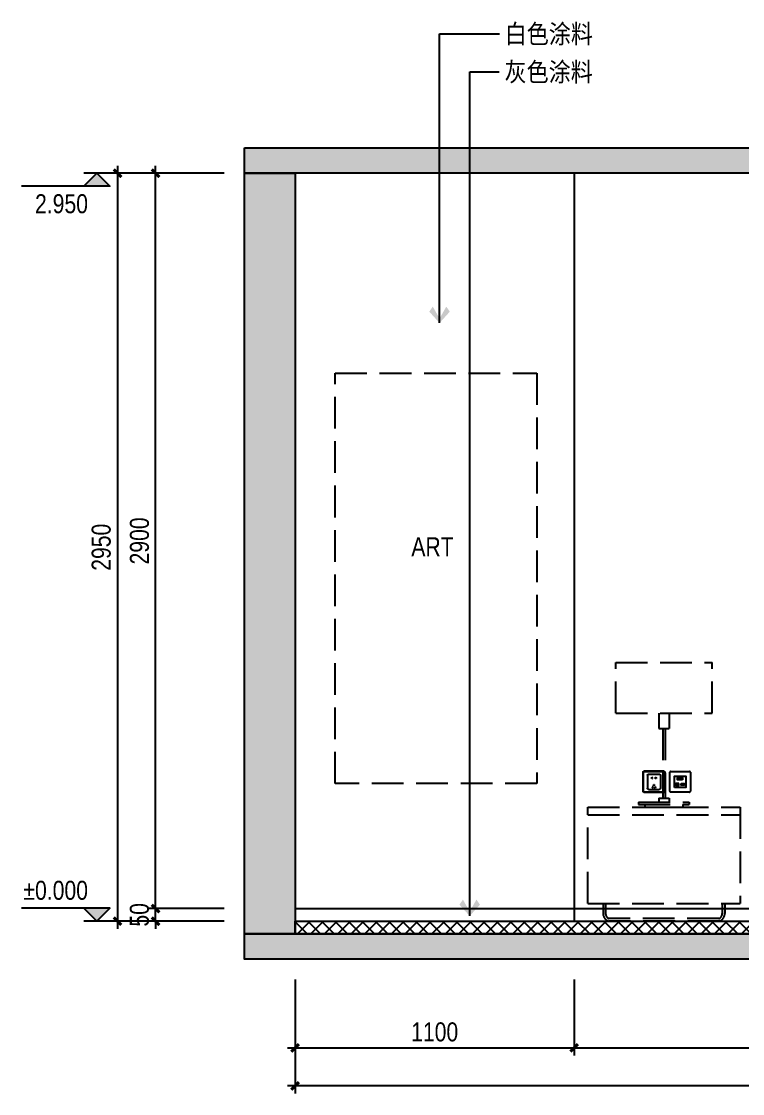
# Model space of a CAD drawing. Extents: x 468514 to 728049, y -74127 to 69080.
# Drawn here: x 500622 to 503464, y -71207 to -66977 of the extents above; entities that cross this region are included whole.
import ezdxf
from ezdxf.enums import TextEntityAlignment as Align

# ---------------------------------------------------------------- set-up
doc = ezdxf.new("R2010")
doc.units = 0
doc.header["$LTSCALE"] = 500
doc.header["$MEASUREMENT"] = 0
doc.linetypes.add('DASH', pattern=[0.35, 0.25, -0.1])
doc.layers.get('Defpoints').update_dxf_attribs({"color": 229})
for name, color, linetype in [('E 立面墙体', 245, 'Continuous'), ('E 立面家具、洁具', 153, 'Continuous'), ('E 立面材料类别线', 154, 'Continuous'), ('E 立面标注尺寸', 9, 'Continuous'), ('E 立面装饰完成线', 225, 'Continuous')]:
    doc.layers.add(name, color=color, linetype=linetype)
doc.styles.add('PDC DIM', font='PMingLiU-ExtB.ttf', dxfattribs={"width": 0.85})
doc.styles.add('Xref-标准套房C$0$黑体', font='simhei.ttf')
doc.dimstyles.new('PDC-A2', dxfattribs={"dimscale": 0, "dimtxt": 2.5, "dimasz": 1, "dimexe": 1, "dimexo": 1, "dimgap": 0.7, "dimtad": 1, "dimdec": 0, "dimtxsty": 'PDC DIM', "dimblk": 'ARCHTICK', "dimcen": 1, "dimdle": 1, "dimclrd": 8, "dimclre": 8, "dimclrt": 9, "dimadec": 0, "dimazin": 0, "dimtfac": 1, "dimtdec": 0, "dimtix": 1, "dimtmove": 2, "dimatfit": 3, "dimldrblk": 'PDC A2 T R', "dimfxl": 10, "dimfxlon": 1, "dimarcsym": 0})

# ---------------------------------------------------------------- blocks, each defined once
blk = doc.blocks.new('4545')
at = {"linetype": 'DASH', "lineweight": -2}
for p, q in [((506433, -71440.6), (506813, -71440.6)), ((506433, -71640.6), (506433, -71440.6)), ((506813, -71640.6), (506813, -71440.6)), ((506433, -71640.6), (506813, -71640.6)), ((506603, -71640.6), (506603, -71700.6)), ((506643, -71640.6), (506643, -71700.6)), ((506603, -71700.6), (506643, -71700.6)), ((506618, -71700.6), (506618, -71975.6)), ((506628, -71700.6), (506628, -71975.6)), ((506603, -71975.6), (506643, -71975.6)), ((506603, -71975.6), (506603, -71990.6)), ((506643, -71975.6), (506643, -71990.6)), ((506323, -72390.6), (506323, -72010.6)), ((506323, -72010.6), (506923, -72010.6)), ((506523, -71990.6), (506723, -71990.6)), ((506523, -71990.6), (506523, -72000.6)), ((506523, -72000.6), (506723, -72000.6)), ((506548, -72000.6), (506548, -72010.6)), ((506548, -72010.6), (506698, -72010.6)), ((506548, -72010.6), (506698, -72010.6)), ((506698, -72000.6), (506698, -72010.6)), ((506723, -71990.6), (506723, -72000.6)), ((506923, -72010.6), (506923, -72390.6)), ((506323, -72040.6), (506923, -72040.6)), ((506323, -72390.6), (506923, -72390.6)), ((506853, -72390.6), (506853, -72430.7)), ((506863, -72390.6), (506863, -72430.7)), ((506841.6, -72460.6), (506404.4, -72460.6)), ((506839.6, -72450.6), (506406.3, -72450.6))]:
    blk.add_line(p, q, dxfattribs=at)
at = {"linetype": 'DASH'}
for p, q in [((506383, -72390.6), (506383, -72430.7)), ((506393, -72390.6), (506393, -72430.7))]:
    blk.add_line(p, q, dxfattribs=at)
for radius, end in [(32.9, 249.5862), (22.9, 245.4679)]:
    blk.add_arc((506415.8, -72429.8), radius, 181.51, end, dxfattribs=at)
at = {"linetype": 'DASH', "lineweight": -2}
for radius, start in [(22.9, 294.5321), (32.9, 290.4138)]:
    blk.add_arc((506830.1, -72429.8), radius, start, 358.49, dxfattribs=at)
blk = doc.blocks.new('ffffaasd')
at = {"linetype": 'DASH', "lineweight": -2, "ltscale": 20}
for p, q in [((69855.2, 418079.7), (69855.2, 418028.7)), ((69901.2, 418084.7), (69860.2, 418084.7)), ((69906.2, 418079.7), (69906.2, 418028.7)), ((69901.2, 418023.7), (69860.2, 418023.7))]:
    blk.add_line(p, q, dxfattribs=at)
for points in [[(69843.2, 418011.7), (69918.2, 418011.7, 0.414214), (69923.2, 418016.7), (69923.2, 418091.7, 0.414214), (69918.2, 418096.7), (69843.2, 418096.7, 0.414214), (69838.2, 418091.7), (69838.2, 418016.7, 0.414214)], [(69843.2, 418013.7), (69918.2, 418013.7, 0.414214), (69921.2, 418016.7), (69921.2, 418091.7, 0.414214), (69918.2, 418094.7), (69843.2, 418094.7, 0.414214), (69840.2, 418091.7), (69840.2, 418016.7, 0.414214)]]:
    blk.add_lwpolyline(points, format="xyb", close=True, dxfattribs=at)
for points in [[(69873.7, 418066.6), (69875.7, 418066.6), (69875.7, 418071.6), (69873.7, 418071.6)], [(69887.7, 418066.6), (69885.7, 418066.6), (69885.7, 418071.6), (69887.7, 418071.6)]]:
    blk.add_lwpolyline(points, dxfattribs=at)
for points in [[(69875.8, 418028.1), (69877.7, 418028.6), (69876.2, 418034.4), (69874.2, 418033.9)], [(69879.7, 418037.6), (69881.7, 418037.6), (69881.7, 418043.6), (69879.7, 418043.6)], [(69885.6, 418028.1), (69883.7, 418028.6), (69885.2, 418034.4), (69887.2, 418033.9)]]:
    blk.add_lwpolyline(points, close=True, dxfattribs=at)
for centre, radius, start, end in [((69860.2, 418079.7), 5, 90, 180), ((69873.9, 418069.1), 2.51, 93.6471, 266.3529), ((69887.5, 418069.1), 2.51, 273.6471, 86.3529), ((69901.2, 418079.7), 5, 0, 90), ((69860.2, 418028.7), 5, 180, 270), ((69901.2, 418028.7), 5, 270, 0)]:
    blk.add_arc(centre, radius, start, end, dxfattribs=at)
blk = doc.blocks.new('d34')
at = {"linetype": 'ByBlock', "lineweight": -2}
blk.add_blockref('ffffaasd', (0, 0), dxfattribs=at)
blk = doc.blocks.new('132123')
at = {"linetype": 'DASH', "ltscale": 20}
blk.add_lwpolyline([(1214235.3, -281367.8), (1214160.3, -281367.8, -0.414214), (1214157.3, -281364.8), (1214157.3, -281289.8, -0.414214), (1214160.3, -281286.8), (1214235.3, -281286.8, -0.414214), (1214238.3, -281289.8), (1214238.3, -281364.8, -0.414214)], format="xyb", close=True, dxfattribs=at)
for points in [[(1214175.3, -281349.8), (1214175.3, -281304.8), (1214220.3, -281304.8), (1214220.3, -281349.8)], [(1214207.8, -281319.3), (1214187.8, -281319.3), (1214187.8, -281312.3), (1214207.8, -281312.3)], [(1214193.3, -281334.3), (1214181.3, -281334.3), (1214181.3, -281340.3), (1214193.3, -281340.3)], [(1214202.2, -281334.3), (1214214.2, -281334.3), (1214214.2, -281340.3), (1214202.2, -281340.3)]]:
    blk.add_lwpolyline(points, close=True)
blk = doc.blocks.new('_ArchTick')
at = {"color": 0, "linetype": 'ByBlock', "const_width": 0.4}
blk.add_lwpolyline([(-0.5, -0.5), (0.5, 0.5)], dxfattribs=at)
blk = doc.blocks.new('*D1919')
at = {"layer": 'Defpoints', "color": 0, "transparency": 16777216}
for p in [(501150.4, -70476.5), (501450.4, -70476.5), (501450.4, -70526.5)]:
    blk.add_point(p, dxfattribs=at)
at = {"layer": 'E 立面标注尺寸', "color": 8, "lineweight": -2, "transparency": 16777216}
for p, q in [((501150.4, -70476.5), (501150.4, -70446.5)), ((501420.4, -70476.5), (501120.4, -70476.5)), ((501150.4, -70526.5), (501150.4, -70476.5)), ((501420.4, -70526.5), (501120.4, -70526.5)), ((501150.4, -70526.5), (501150.4, -70556.5))]:
    blk.add_line(p, q, dxfattribs=at)
at = {"layer": 'E 立面标注尺寸', "color": 8, "lineweight": -2, "transparency": 16777216, "xscale": 30.00000447440561, "yscale": 30.00000447440561, "zscale": 30.00000447440561}
for p, rotation in [((501150.4, -70476.5), 270), ((501150.4, -70526.5), 90)]:
    blk.add_blockref('_ArchTick', p, dxfattribs=dict(at, rotation=rotation))
at = {"layer": 'E 立面标注尺寸', "color": 9, "transparency": 16777216, "insert": (501086.9, -70501.5), "char_height": 75, "attachment_point": 5, "rotation": 90, "style": 'PDC DIM'}
blk.add_mtext('50', dxfattribs=at)
blk = doc.blocks.new('PDC A2 T R')
at = {"color": 0, "linetype": 'ByBlock'}
blk.add_line((0, 0), (-2, 0), dxfattribs=at)
for points in [[(-2.15, 0.89), (-1.49, 1.35), (-0.6, 0), (0, 0)], [(-2.15, -0.89), (-1.49, -1.35), (-0.6, 0), (0, 0)]]:
    blk.add_solid(points, dxfattribs=at)
blk = doc.blocks.new('*D1917')
at = {"layer": 'Defpoints', "color": 0, "transparency": 16777216}
for p in [(501150.4, -67576.5), (501450.4, -67576.5), (501450.4, -70476.5)]:
    blk.add_point(p, dxfattribs=at)
at = {"layer": 'E 立面标注尺寸', "color": 8, "lineweight": -2, "transparency": 16777216}
for p, q in [((501420.4, -67576.5), (501120.4, -67576.5)), ((501150.4, -70506.5), (501150.4, -67546.5)), ((501420.4, -70476.5), (501120.4, -70476.5))]:
    blk.add_line(p, q, dxfattribs=at)
at = {"layer": 'E 立面标注尺寸', "color": 8, "lineweight": -2, "transparency": 16777216, "xscale": 30.00000447440561, "yscale": 30.00000447440561, "zscale": 30.00000447440561}
for p, rotation in [((501150.4, -67576.5), 90), ((501150.4, -70476.5), 270)]:
    blk.add_blockref('_ArchTick', p, dxfattribs=dict(at, rotation=rotation))
at = {"layer": 'E 立面标注尺寸', "color": 9, "transparency": 16777216, "insert": (501087.1, -69026.5), "char_height": 75, "attachment_point": 5, "rotation": 90, "style": 'PDC DIM'}
blk.add_mtext('2900', dxfattribs=at)
blk = doc.blocks.new('*D1918')
at = {"layer": 'Defpoints', "color": 0, "transparency": 16777216}
for p in [(501450.4, -67576.5), (501000.4, -70526.5), (501450.4, -70526.5)]:
    blk.add_point(p, dxfattribs=at)
at = {"layer": 'E 立面标注尺寸', "color": 8, "lineweight": -2, "transparency": 16777216}
for p, q in [((501300.4, -67576.5), (500970.4, -67576.5)), ((501000.4, -67546.5), (501000.4, -70556.5)), ((501300.4, -70526.5), (500970.4, -70526.5))]:
    blk.add_line(p, q, dxfattribs=at)
at = {"layer": 'E 立面标注尺寸', "color": 8, "lineweight": -2, "transparency": 16777216, "xscale": 30.00000447440561, "yscale": 30.00000447440561, "zscale": 30.00000447440561}
for p, rotation in [((501000.4, -67576.5), 90), ((501000.4, -70526.5), 270)]:
    blk.add_blockref('_ArchTick', p, dxfattribs=dict(at, rotation=rotation))
at = {"layer": 'E 立面标注尺寸', "color": 9, "transparency": 16777216, "insert": (500936.4, -69051.5), "char_height": 75, "attachment_point": 5, "rotation": 90, "style": 'PDC DIM'}
blk.add_mtext('2950', dxfattribs=at)
blk = doc.blocks.new('A$C37DB5113')
blk.add_hatch(color=256).paths.add_polyline_path([(150, 75), (75, 0), (0, 75)])
for p, q in [((0, 75), (510, 75)), ((0, 75), (75, 0)), ((150, 75), (75, 0)), ((0, 0), (150, 0))]:
    blk.add_line(p, q)
blk.add_lwpolyline([(150, 75), (75, 0), (0, 75), (150, 75)])
at = {"style": 'Xref-标准套房C$0$黑体', "width": 0.8}
blk.add_attdef('%%P0.000', text='', height=105, dxfattribs=at).set_placement((510, 75), align=Align.BOTTOM_RIGHT)
blk = doc.blocks.new('*D1928')
at = {"layer": 'Defpoints', "color": 0, "transparency": 16777216}
for p in [(501700.4, -70726.5), (502800.4, -70726.5), (502800.4, -71026.5)]:
    blk.add_point(p, dxfattribs=at)
at = {"layer": 'E 立面标注尺寸', "color": 8, "lineweight": -2, "transparency": 16777216}
for p, q in [((501700.4, -70756.5), (501700.4, -71056.5)), ((502800.4, -70756.5), (502800.4, -71056.5)), ((501670.4, -71026.5), (502830.4, -71026.5))]:
    blk.add_line(p, q, dxfattribs=at)
at = {"layer": 'E 立面标注尺寸', "color": 8, "lineweight": -2, "transparency": 16777216, "xscale": 30.00000447440561, "yscale": 30.00000447440561, "zscale": 30.00000447440561, "rotation": 180}
blk.add_blockref('_ArchTick', (501700.4, -71026.5), dxfattribs=at)
at = {"layer": 'E 立面标注尺寸', "color": 8, "lineweight": -2, "transparency": 16777216, "xscale": 30.00000447440561, "yscale": 30.00000447440561, "zscale": 30.00000447440561}
blk.add_blockref('_ArchTick', (502800.4, -71026.5), dxfattribs=at)
at = {"layer": 'E 立面标注尺寸', "color": 9, "transparency": 16777216, "insert": (502250.4, -70963.7), "char_height": 75, "attachment_point": 5, "style": 'PDC DIM'}
blk.add_mtext('1100', dxfattribs=at)
blk = doc.blocks.new('*D1929')
at = {"layer": 'Defpoints', "color": 0, "transparency": 16777216}
for p in [(502800.4, -70726.5), (506000.4, -70726.5), (506000.4, -71026.5)]:
    blk.add_point(p, dxfattribs=at)
at = {"layer": 'E 立面标注尺寸', "color": 8, "lineweight": -2, "transparency": 16777216}
for p, q in [((502800.4, -70756.5), (502800.4, -71056.5)), ((506000.4, -70756.5), (506000.4, -71056.5)), ((502770.4, -71026.5), (506030.4, -71026.5))]:
    blk.add_line(p, q, dxfattribs=at)
at = {"layer": 'E 立面标注尺寸', "color": 8, "lineweight": -2, "transparency": 16777216, "xscale": 30.00000447440561, "yscale": 30.00000447440561, "zscale": 30.00000447440561, "rotation": 180}
blk.add_blockref('_ArchTick', (502800.4, -71026.5), dxfattribs=at)
at = {"layer": 'E 立面标注尺寸', "color": 8, "lineweight": -2, "transparency": 16777216, "xscale": 30.00000447440561, "yscale": 30.00000447440561, "zscale": 30.00000447440561}
blk.add_blockref('_ArchTick', (506000.4, -71026.5), dxfattribs=at)
at = {"layer": 'E 立面标注尺寸', "color": 9, "transparency": 16777216, "insert": (504400.4, -70963.7), "char_height": 75, "attachment_point": 5, "style": 'PDC DIM'}
blk.add_mtext('3200', dxfattribs=at)
blk = doc.blocks.new('*D1930')
at = {"layer": 'Defpoints', "color": 0, "transparency": 16777216}
for p in [(501700.4, -70726.5), (506000.4, -70726.5), (501700.4, -71176.5)]:
    blk.add_point(p, dxfattribs=at)
at = {"layer": 'E 立面标注尺寸', "color": 8, "lineweight": -2, "transparency": 16777216}
for p, q in [((501700.4, -70876.5), (501700.4, -71206.5)), ((506000.4, -70876.5), (506000.4, -71206.5)), ((506030.4, -71176.5), (501670.4, -71176.5))]:
    blk.add_line(p, q, dxfattribs=at)
at = {"layer": 'E 立面标注尺寸', "color": 8, "lineweight": -2, "transparency": 16777216, "xscale": 30.00000447440561, "yscale": 30.00000447440561, "zscale": 30.00000447440561, "rotation": 180}
blk.add_blockref('_ArchTick', (501700.4, -71176.5), dxfattribs=at)
at = {"layer": 'E 立面标注尺寸', "color": 8, "lineweight": -2, "transparency": 16777216, "xscale": 30.00000447440561, "yscale": 30.00000447440561, "zscale": 30.00000447440561}
blk.add_blockref('_ArchTick', (506000.4, -71176.5), dxfattribs=at)
at = {"layer": 'E 立面标注尺寸', "color": 9, "transparency": 16777216, "insert": (503850.4, -71113.7), "char_height": 75, "attachment_point": 5, "style": 'PDC DIM'}
blk.add_mtext('4300', dxfattribs=at)

msp = doc.modelspace()

# ---------------------------------------------------------------- hatches: boundary and pattern name
at = {"layer": 'E 立面墙体'}
h = msp.add_hatch(color=250, dxfattribs=at)
h.dxf.hatch_style = 1
h.paths.add_polyline_path([(501500.4, -67476.5), (506200.4, -67476.5), (506200.4, -67576.5), (501500.4, -67576.5)])
h = msp.add_hatch(dxfattribs=at)
h.set_pattern_fill('钢筋混凝土', color=250, scale=10, pattern_type=2)
h.set_pattern_definition([(45, (7506.397, -72201.5), (-35.355339, 35.355339), []), (50, (7506.397, -72201.5), (71.726018, -6.2752135), [7.5, -82.5]), (355, (7506.4, -72201.5), (-13.875133, 75.219213), [6, -66]), (100.4514, (7512.374, -72202.02), (57.850938, 68.943954), [6.374019, -70.114211]), (46.1842, (7506.4, -72181.5), (106.724105, -16.551901), [11.25, -123.75]), (96.6356, (7515.29, -72182.88), (93.46627, 97.411787), [9.56103, -105.1713]), (351.1842, (7506.4, -72181.5), (93.466195, 97.41186), [9, -99]), (21, (7516.397, -72186.5), (59.690705, -40.261889), [7.5, -82.5]), (326, (7516.4, -72186.5), (24.331533, 72.515005), [6, -66]), (71.4514, (7521.37, -72189.855), (84.022263, 32.25305), [6.374019, -70.114211]), (37.5, (7506.397, -72201.5), (1.2159855, 33.2893854), [0.5, -65.2, 0.5, -67, 0.5, -66.25]), (7.5, (7506.397, -72201.5), (26.3069537, 39.4411712), [0.5, -38.2, 0.5, -63.7, 0.5, -25.25]), (327.5, (7484.097, -72201.5), (53.3822436, -2.2554872), [0.5, -25, 0.5, -78, 0.5, -103.5]), (317.5, (7474.097, -72201.5), (58.318617, 10.0104982), [0.5, -32.5, 0.5, -51.8, 0.5, -73.5])])
h.paths.add_polyline_path([(501700.4, -70576.5), (501500.4, -70576.5), (501500.4, -67576.5), (501700.4, -67576.5)])
h = msp.add_hatch(dxfattribs=at)
h.set_pattern_fill('ANSI37', color=250, scale=300)
h.set_pattern_definition([(45, (8256.397, -72201.5), (-26.5165043, 26.5165043), []), (135, (8256.397, -72201.5), (-26.5165043, -26.5165043), [])])
h.paths.add_polyline_path([(501700.4, -70526.5), (506000.4, -70526.5), (506000.4, -70576.5), (501700.4, -70576.5)])
h = msp.add_hatch(color=250, dxfattribs=at)
h.dxf.hatch_style = 1
h.paths.add_polyline_path([(506200.4, -70676.5), (501500.4, -70676.5), (501500.4, -70576.5), (506200.4, -70576.5)])

# ---------------------------------------------------------------- linework, layer by layer
for points in [[(501500.4, -67476.5), (506200.4, -67476.5), (506200.4, -67576.5), (501500.4, -67576.5)], [(501700.4, -70576.5), (501500.4, -70576.5), (501500.4, -67576.5), (501700.4, -67576.5)], [(506200.4, -70676.5), (501500.4, -70676.5), (501500.4, -70576.5), (506200.4, -70576.5)]]:
    msp.add_lwpolyline(points, close=True, dxfattribs=at)
at = {"layer": 'E 立面家具、洁具'}
msp.add_line((501700.4, -70476.5), (506000.4, -70476.5), dxfattribs=at)
at = {"layer": 'E 立面家具、洁具', "linetype": 'DASH'}
msp.add_lwpolyline([(501858.4, -68364.5), (502652.9, -68364.5), (502652.9, -69983.5), (501858.4, -69983.5)], close=True, dxfattribs=at)
at = {"layer": 'E 立面材料类别线'}
msp.add_line((502800.4, -67576.5), (502800.4, -70526.5), dxfattribs=at)
at = {"layer": 'E 立面装饰完成线'}
msp.add_lwpolyline([(501700.4, -70526.5), (506000.4, -70526.5), (506000.4, -70576.5), (501700.4, -70576.5)], close=True, dxfattribs=at)

# ---------------------------------------------------------------- block references
at = {"layer": 'E 立面家具、洁具'}
for name, p in [('4545', (-3468.9, 1934.1)), ('132123', (-710980.1, 211350.8))]:
    msp.add_blockref(name, p, dxfattribs=at)
at = {"layer": 'E 立面家具、洁具', "linetype": 'DASH', "ltscale": 20, "xscale": -1}
msp.add_blockref('d34', (572995.3, -488030.7), dxfattribs=at)
at = {"layer": 'E 立面标注尺寸'}
ref = msp.add_blockref('A$C37DB5113', (500970.4, -67576.5), dxfattribs=dict(at, xscale=0.6836043956309368, yscale=0.6836043956309368, zscale=0.6836043956309368, rotation=180))
ref.add_attrib('%%P0.000', '2.950', dxfattribs={"layer": '0', "height": 75, "rotation": 0, "style": 'PDC DIM', "width": 0.85}).set_placement((500883.9, -67756.4), align=Align.BOTTOM_RIGHT)
ref = msp.add_blockref('A$C37DB5113', (500970.4, -70526.5), dxfattribs=dict(at, xscale=-0.6836043956309368, yscale=0.6836043956354843, zscale=0.6836043956331337))
ref.add_attrib('%%P0.000', '%%p0.000', dxfattribs={"layer": '0', "height": 75, "rotation": 360, "style": 'PDC DIM', "width": 0.85}).set_placement((500883.9, -70464.7), align=Align.BOTTOM_RIGHT)

# ---------------------------------------------------------------- texts
at = {"layer": 'E 立面标注尺寸', "color": 9, "char_height": 75, "attachment_point": 1, "style": 'PDC DIM'}
for s, insert in [('白色涂料', (502526.4, -66989)), ('灰色涂料', (502525.8, -67139)), ('{\\fPMingLiU|b0|i0|c134|p18;ART}', (502158.4, -69012))]:
    msp.add_mtext(s, dxfattribs=dict(at, insert=insert))

# ---------------------------------------------------------------- dimensions: what is measured, and where the dimension line sits
at = {"layer": 'E 立面标注尺寸'}
for base, p1, p2, picture, middle in [((501000.4, -70526.5), (501450.4, -67576.5), (501450.4, -70526.5), '*D1918', (500936.4, -69051.5)), ((501150.4, -67576.5), (501450.4, -70476.5), (501450.4, -67576.5), '*D1917', (501087.1, -69026.5)), ((501150.4, -70476.5), (501450.4, -70526.5), (501450.4, -70476.5), '*D1919', (501086.9, -70501.5))]:
    dim = msp.add_linear_dim(base=base, p1=p1, p2=p2, angle=90, dimstyle='PDC-A2', override={"dimscale": 30.000004}, dxfattribs=at)
    dim.commit()
    dim.dimension.update_dxf_attribs({"geometry": picture, "text_midpoint": middle})
for base, p1, p2, picture, middle in [((502800.4, -71026.5), (501700.4, -70726.5), (502800.4, -70726.5), '*D1928', (502250.4, -70963.7)), ((501700.4, -71176.5), (506000.4, -70726.5), (501700.4, -70726.5), '*D1930', (503850.4, -71113.7)), ((506000.4, -71026.5), (502800.4, -70726.5), (506000.4, -70726.5), '*D1929', (504400.4, -70963.7))]:
    dim = msp.add_linear_dim(base=base, p1=p1, p2=p2, dimstyle='PDC-A2', override={"dimscale": 30.000004}, dxfattribs=at)
    dim.commit()
    dim.dimension.update_dxf_attribs({"geometry": picture, "text_midpoint": middle})

# ---------------------------------------------------------------- leaders
at = {"layer": 'E 立面标注尺寸', "annotation_type": 0, "has_hookline": 1, "hookline_direction": 0}
for points, text_width in [([(502269.6, -68166.8), (502269.6, -67026.5), (502505.4, -67026.5)], 344.7), ([(502388.4, -70506), (502388.4, -67176.5), (502504.8, -67176.5)], 357.2)]:
    msp.add_leader(points, dimstyle='PDC-A2', override={"dimscale": 30.000004, "dimtad": 0}, dxfattribs=dict(at, text_width=text_width))

doc.saveas('drawing.dxf')
